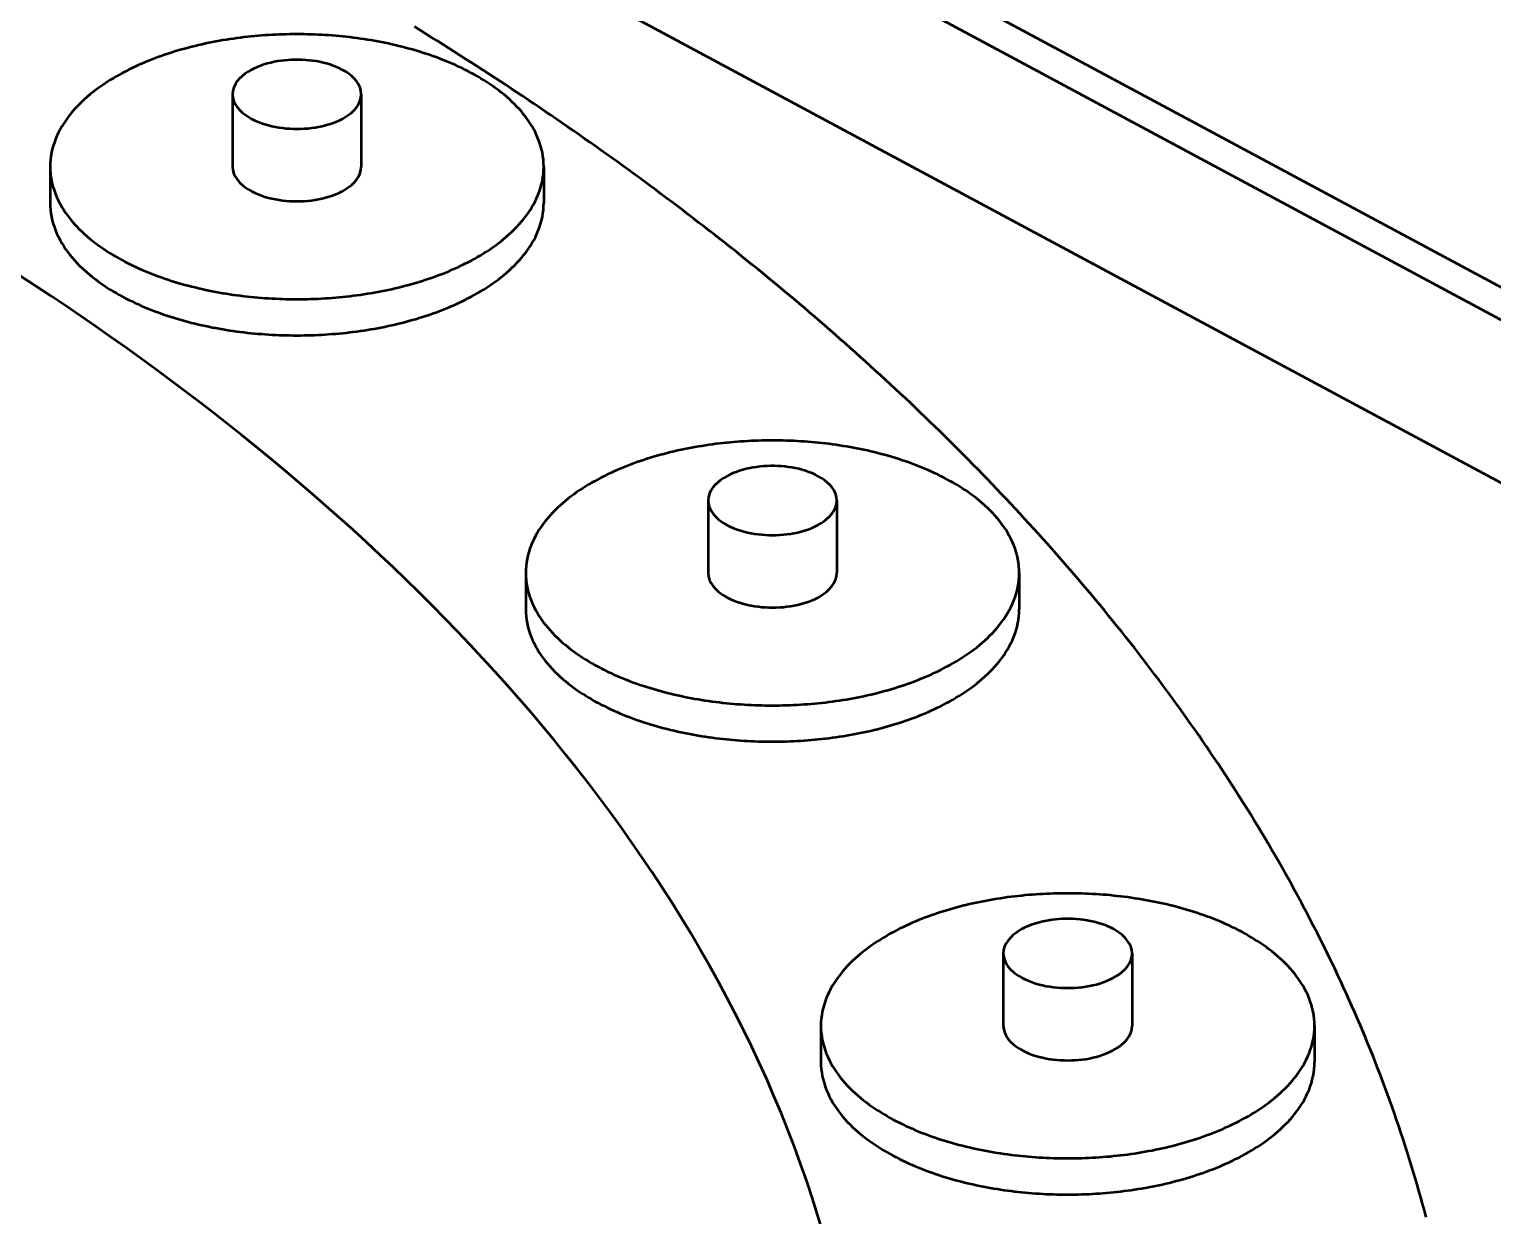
# Model space of a CAD drawing. Header units: millimetres. Extents: x 0 to 841, y 0 to 594.
# Drawn here: x 432.45 to 482.17, y 355.51 to 395.83 of the extents above; entities that cross this region are included whole.
import ezdxf

# ---------------------------------------------------------------- set-up
doc = ezdxf.new("R2010")
doc.units = ezdxf.units.MM
doc.layers.add('VIS', color=7, linetype='CONTINUOUS', lineweight=50)

msp = doc.modelspace()

# ---------------------------------------------------------------- linework, layer by layer
at = {"layer": 'VIS'}
for points in [[(335.5, 465.967), (599.5, 324.227)], [(334.469, 465.413), (598.469, 323.673)], [(389.943, 430.093), (506.009, 367.778)], [(479.912, 355.463), (479.852, 355.686), (479.792, 355.908), (479.731, 356.13), (479.668, 356.352), (479.605, 356.574), (479.54, 356.795), (479.474, 357.015), (479.407, 357.236), (479.339, 357.456), (479.27, 357.676), (479.2, 357.895), (479.129, 358.114), (479.056, 358.333), (478.983, 358.551), (478.908, 358.769), (478.833, 358.987), (478.756, 359.204), (478.678, 359.421), (478.6, 359.638), (478.52, 359.854), (478.439, 360.07), (478.357, 360.285), (478.275, 360.5), (478.191, 360.715), (478.106, 360.929), (478.02, 361.143), (477.933, 361.356), (477.845, 361.569), (477.756, 361.781), (477.666, 361.994), (477.576, 362.205), (477.484, 362.417), (477.391, 362.628), (477.297, 362.838), (477.203, 363.048), (477.107, 363.258), (477.011, 363.467), (476.913, 363.676), (476.815, 363.884), (476.715, 364.092), (476.615, 364.299), (476.514, 364.506), (476.412, 364.713), (476.309, 364.919), (476.205, 365.124), (476.1, 365.33), (475.995, 365.534), (475.888, 365.739), (475.781, 365.943), (475.672, 366.146), (475.563, 366.349), (475.453, 366.551), (475.343, 366.753), (475.231, 366.955), (475.118, 367.156), (475.005, 367.356), (474.891, 367.557), (474.776, 367.756), (474.66, 367.955), (474.544, 368.154), (474.426, 368.352), (474.308, 368.55), (474.189, 368.747), (474.069, 368.944), (473.949, 369.14), (473.827, 369.336), (473.705, 369.532), (473.582, 369.727), (473.459, 369.921), (473.334, 370.115), (473.209, 370.308), (473.084, 370.501), (472.957, 370.694), (472.83, 370.886), (472.702, 371.077), (472.573, 371.268), (472.443, 371.459), (472.313, 371.649), (472.182, 371.839), (472.051, 372.028), (471.918, 372.216), (471.785, 372.405), (471.652, 372.592), (471.517, 372.779), (471.382, 372.966), (471.247, 373.152), (471.11, 373.338), (470.973, 373.523), (470.836, 373.708), (470.697, 373.892), (470.558, 374.076), (470.419, 374.259), (470.278, 374.442), (470.138, 374.624), (469.996, 374.806), (469.854, 374.987), (469.711, 375.168), (469.568, 375.349), (469.424, 375.528), (469.279, 375.708), (469.134, 375.887), (468.989, 376.065), (468.842, 376.243), (468.695, 376.421), (468.548, 376.598), (468.4, 376.774), (468.251, 376.95), (468.102, 377.126), (467.952, 377.301), (467.802, 377.475), (467.651, 377.649), (467.499, 377.823), (467.347, 377.996), (467.195, 378.169), (467.042, 378.341), (466.888, 378.513), (466.734, 378.684), (466.579, 378.855), (466.424, 379.025), (466.269, 379.195), (466.112, 379.364), (465.956, 379.533), (465.798, 379.701), (465.641, 379.869), (465.482, 380.037), (465.324, 380.204), (465.164, 380.37), (465.005, 380.536), (464.845, 380.702), (464.684, 380.867), (464.523, 381.032), (464.361, 381.196), (464.199, 381.36), (464.037, 381.523), (463.874, 381.686), (463.71, 381.848), (463.546, 382.01), (463.382, 382.171), (463.217, 382.332), (463.052, 382.493), (462.886, 382.653), (462.72, 382.812), (462.553, 382.972), (462.386, 383.13), (462.219, 383.289), (462.051, 383.446), (461.883, 383.604), (461.714, 383.761), (461.545, 383.917), (461.375, 384.073), (461.205, 384.228), (461.035, 384.384), (460.864, 384.538), (460.693, 384.692), (460.521, 384.846), (460.349, 384.999), (460.177, 385.152), (460.004, 385.305), (459.831, 385.457), (459.658, 385.608), (459.484, 385.759), (459.309, 385.91), (459.135, 386.06), (458.96, 386.21), (458.784, 386.36), (458.608, 386.509), (458.432, 386.657), (458.256, 386.805), (458.079, 386.953), (457.902, 387.1), (457.724, 387.247), (457.546, 387.393), (457.368, 387.539), (457.189, 387.685), (457.011, 387.83), (456.831, 387.974), (456.652, 388.119), (456.472, 388.263), (456.291, 388.406), (456.111, 388.549), (455.93, 388.692), (455.748, 388.834), (455.567, 388.975), (455.385, 389.117), (455.203, 389.258), (455.02, 389.398), (454.837, 389.538), (454.654, 389.678), (454.47, 389.817), (454.287, 389.956), (454.102, 390.095), (453.918, 390.233), (453.733, 390.37), (453.548, 390.508), (453.363, 390.645), (453.177, 390.781), (452.991, 390.917), (452.805, 391.053), (452.619, 391.188), (452.432, 391.323), (452.245, 391.457), (452.057, 391.591), (451.87, 391.725), (451.682, 391.858), (451.494, 391.991), (451.305, 392.124), (451.116, 392.256), (450.927, 392.387), (450.738, 392.519), (450.548, 392.65), (450.359, 392.78), (450.169, 392.91), (449.978, 393.04), (449.788, 393.169), (449.597, 393.298), (449.406, 393.427), (449.214, 393.555), (449.022, 393.683), (448.831, 393.811), (448.638, 393.938), (448.446, 394.065), (448.253, 394.191), (448.06, 394.317), (447.867, 394.442), (447.674, 394.568), (447.48, 394.693), (447.286, 394.817), (447.092, 394.941), (446.898, 395.065), (446.703, 395.188), (446.509, 395.311), (446.314, 395.434), (446.118, 395.556), (445.923, 395.678), (445.727, 395.8), (445.531, 395.921)], [(449.927, 391.161), (449.924, 391.282), (449.915, 391.402), (449.9, 391.521), (449.88, 391.64), (449.853, 391.757), (449.822, 391.873), (449.785, 391.988), (449.743, 392.101), (449.696, 392.211), (449.644, 392.32), (449.589, 392.427), (449.529, 392.532), (449.466, 392.634), (449.399, 392.734), (449.329, 392.832), (449.255, 392.927), (449.179, 393.02), (449.1, 393.111), (449.018, 393.2), (448.934, 393.286), (448.848, 393.37), (448.76, 393.452), (448.67, 393.532), (448.578, 393.61), (448.485, 393.686), (448.39, 393.76), (448.293, 393.831), (448.195, 393.901), (448.096, 393.97), (447.995, 394.036), (447.894, 394.1), (447.791, 394.163), (447.687, 394.224), (447.583, 394.284), (447.477, 394.342), (447.371, 394.398), (447.263, 394.452), (447.155, 394.506), (447.047, 394.557), (446.937, 394.608), (446.827, 394.656), (446.717, 394.704), (446.605, 394.75), (446.493, 394.795), (446.381, 394.838), (446.268, 394.88), (446.155, 394.921), (446.041, 394.96), (445.927, 394.999), (445.813, 395.036), (445.698, 395.072), (445.583, 395.106), (445.467, 395.14), (445.351, 395.172), (445.235, 395.203), (445.118, 395.233), (445.001, 395.262), (444.884, 395.29), (444.767, 395.317), (444.649, 395.343), (444.531, 395.368), (444.413, 395.391), (444.295, 395.414), (444.177, 395.435), (444.058, 395.456), (443.939, 395.475), (443.82, 395.494), (443.701, 395.512), (443.582, 395.528), (443.463, 395.544), (443.343, 395.558), (443.223, 395.572), (443.104, 395.585), (442.984, 395.596), (442.864, 395.607), (442.744, 395.617), (442.624, 395.626), (442.504, 395.634), (442.384, 395.641), (442.263, 395.647), (442.143, 395.652), (442.023, 395.656), (441.902, 395.659), (441.782, 395.662), (441.662, 395.663), (441.541, 395.663), (441.421, 395.663), (441.301, 395.662), (441.18, 395.659), (441.06, 395.656), (440.94, 395.652), (440.819, 395.647), (440.699, 395.641), (440.579, 395.634), (440.459, 395.626), (440.339, 395.617), (440.219, 395.607), (440.099, 395.596), (439.979, 395.585), (439.859, 395.572), (439.74, 395.558), (439.62, 395.544), (439.501, 395.528), (439.381, 395.512), (439.262, 395.494), (439.143, 395.475), (439.025, 395.456), (438.906, 395.435), (438.788, 395.414), (438.669, 395.391), (438.551, 395.368), (438.433, 395.343), (438.316, 395.317), (438.198, 395.29), (438.081, 395.262), (437.965, 395.233), (437.848, 395.203), (437.732, 395.172), (437.616, 395.14), (437.5, 395.106), (437.385, 395.072), (437.27, 395.036), (437.155, 394.999), (437.041, 394.96), (436.927, 394.921), (436.814, 394.88), (436.701, 394.838), (436.589, 394.795), (436.477, 394.75), (436.366, 394.704), (436.255, 394.656), (436.145, 394.608), (436.036, 394.557), (435.927, 394.506), (435.819, 394.452), (435.712, 394.398), (435.606, 394.342), (435.5, 394.284), (435.395, 394.224), (435.292, 394.163), (435.189, 394.1), (435.087, 394.036), (434.987, 393.97), (434.887, 393.901), (434.79, 393.831), (434.693, 393.76), (434.598, 393.686), (434.504, 393.61), (434.412, 393.532), (434.322, 393.452), (434.234, 393.37), (434.148, 393.286), (434.064, 393.2), (433.983, 393.111), (433.904, 393.02), (433.827, 392.927), (433.754, 392.832), (433.684, 392.734), (433.617, 392.634), (433.553, 392.532), (433.494, 392.427), (433.438, 392.32), (433.387, 392.211), (433.34, 392.101), (433.298, 391.988), (433.261, 391.873), (433.229, 391.757), (433.203, 391.64), (433.182, 391.521), (433.167, 391.402), (433.158, 391.282), (433.155, 391.161)], [(443.729, 393.622), (443.718, 393.741), (443.685, 393.857), (443.634, 393.965), (443.567, 394.065), (443.489, 394.156), (443.403, 394.239), (443.309, 394.314), (443.21, 394.382), (443.106, 394.443), (443, 394.497), (442.89, 394.547), (442.778, 394.591), (442.665, 394.63), (442.55, 394.664), (442.434, 394.694), (442.317, 394.72), (442.199, 394.742), (442.08, 394.76), (441.961, 394.775), (441.841, 394.785), (441.721, 394.792), (441.601, 394.796), (441.481, 394.796), (441.361, 394.792), (441.241, 394.785), (441.122, 394.775), (441.003, 394.76), (440.884, 394.742), (440.766, 394.72), (440.649, 394.694), (440.533, 394.664), (440.418, 394.63), (440.304, 394.591), (440.193, 394.547), (440.083, 394.497), (439.976, 394.443), (439.873, 394.382), (439.774, 394.314), (439.68, 394.239), (439.593, 394.156), (439.515, 394.065), (439.449, 393.965), (439.398, 393.857), (439.365, 393.741), (439.354, 393.622)], [(439.354, 393.622), (439.366, 393.5), (439.4, 393.382), (439.453, 393.272), (439.522, 393.17), (439.603, 393.077), (439.693, 392.994), (439.79, 392.918), (439.892, 392.85), (439.999, 392.789), (440.109, 392.734), (440.221, 392.685), (440.336, 392.642), (440.453, 392.603), (440.571, 392.569), (440.69, 392.54), (440.811, 392.515), (440.932, 392.494), (441.053, 392.477), (441.176, 392.464), (441.298, 392.455), (441.421, 392.449), (441.544, 392.447), (441.667, 392.449), (441.789, 392.455), (441.912, 392.464), (442.034, 392.478), (442.156, 392.495), (442.277, 392.516), (442.397, 392.541), (442.516, 392.571), (442.634, 392.605), (442.751, 392.643), (442.866, 392.687), (442.978, 392.736), (443.088, 392.791)], [(439.354, 393.622), (439.354, 391.161)], [(443.088, 392.791), (443.194, 392.853), (443.296, 392.92), (443.392, 392.996), (443.481, 393.079), (443.562, 393.172), (443.63, 393.273), (443.683, 393.383), (443.717, 393.5), (443.729, 393.622)], [(443.729, 393.622), (443.729, 391.161)], [(433.155, 391.161), (433.158, 391.041), (433.167, 390.921), (433.182, 390.801), (433.203, 390.683), (433.229, 390.566), (433.261, 390.449), (433.298, 390.335), (433.34, 390.222), (433.387, 390.111), (433.438, 390.002), (433.494, 389.896), (433.553, 389.791), (433.616, 389.689), (433.683, 389.589), (433.754, 389.491), (433.827, 389.396), (433.903, 389.303), (433.982, 389.212), (434.064, 389.123), (434.147, 389.037), (434.233, 388.953), (434.322, 388.871), (434.412, 388.791), (434.503, 388.713), (434.597, 388.637), (434.692, 388.564), (434.788, 388.492), (434.886, 388.422), (434.986, 388.354), (435.086, 388.287), (435.188, 388.223), (435.29, 388.16), (435.394, 388.099), (435.498, 388.039), (435.604, 387.982), (435.71, 387.925), (435.818, 387.871), (435.926, 387.817), (436.034, 387.766), (436.144, 387.716), (436.254, 387.667), (436.364, 387.619), (436.475, 387.573), (436.587, 387.529), (436.699, 387.485), (436.812, 387.443), (436.925, 387.402), (437.039, 387.363), (437.153, 387.325), (437.267, 387.287), (437.382, 387.252), (437.498, 387.217), (437.613, 387.183), (437.729, 387.151), (437.845, 387.12), (437.962, 387.09), (438.079, 387.061), (438.196, 387.033), (438.313, 387.006), (438.43, 386.98), (438.548, 386.955), (438.666, 386.932), (438.784, 386.909), (438.903, 386.888), (439.021, 386.867), (439.14, 386.847), (439.259, 386.829), (439.378, 386.811), (439.497, 386.795), (439.617, 386.779), (439.736, 386.764), (439.856, 386.751), (439.975, 386.738), (440.095, 386.726), (440.215, 386.716), (440.335, 386.706), (440.455, 386.697), (440.575, 386.689), (440.695, 386.682), (440.815, 386.676), (440.935, 386.671), (441.056, 386.666), (441.176, 386.663), (441.296, 386.661), (441.417, 386.659), (441.537, 386.659), (441.657, 386.659), (441.778, 386.661), (441.898, 386.663), (442.018, 386.666), (442.139, 386.67), (442.259, 386.675), (442.379, 386.681), (442.499, 386.688), (442.619, 386.696), (442.739, 386.705), (442.859, 386.715), (442.979, 386.726), (443.099, 386.737), (443.218, 386.75), (443.338, 386.763), (443.457, 386.778), (443.577, 386.794), (443.696, 386.81), (443.815, 386.828), (443.934, 386.846), (444.053, 386.866), (444.171, 386.886), (444.29, 386.908), (444.408, 386.93), (444.526, 386.954), (444.644, 386.978), (444.761, 387.004), (444.879, 387.031), (444.996, 387.059), (445.112, 387.088), (445.229, 387.118), (445.345, 387.149), (445.461, 387.181), (445.577, 387.214), (445.692, 387.249), (445.807, 387.285), (445.921, 387.322), (446.036, 387.36), (446.149, 387.399), (446.262, 387.44), (446.375, 387.482), (446.488, 387.525), (446.599, 387.57), (446.711, 387.616), (446.821, 387.663), (446.931, 387.712), (447.041, 387.762), (447.149, 387.814), (447.257, 387.867), (447.365, 387.921), (447.471, 387.978)], [(433.155, 391.161), (433.155, 389.931)], [(439.354, 391.161), (439.366, 391.039), (439.4, 390.921), (439.453, 390.811), (439.522, 390.709), (439.603, 390.617), (439.693, 390.533), (439.79, 390.457), (439.892, 390.389), (439.999, 390.328), (440.109, 390.274), (440.221, 390.225), (440.336, 390.181), (440.453, 390.142), (440.571, 390.108), (440.69, 390.079), (440.811, 390.054), (440.932, 390.033), (441.053, 390.016), (441.176, 390.003), (441.298, 389.994), (441.421, 389.988), (441.544, 389.987), (441.667, 389.989), (441.789, 389.994), (441.912, 390.004), (442.034, 390.017), (442.156, 390.034), (442.277, 390.055), (442.397, 390.08), (442.516, 390.11), (442.634, 390.144), (442.751, 390.183), (442.866, 390.226), (442.978, 390.276), (443.088, 390.331)], [(443.088, 390.331), (443.194, 390.392), (443.296, 390.46), (443.392, 390.535), (443.481, 390.619), (443.562, 390.711), (443.63, 390.812), (443.683, 390.922), (443.717, 391.04), (443.729, 391.161)], [(447.471, 387.978), (447.577, 388.035), (447.682, 388.095), (447.786, 388.156), (447.889, 388.219), (447.99, 388.283), (448.091, 388.35), (448.191, 388.418), (448.289, 388.488), (448.386, 388.56), (448.481, 388.634), (448.575, 388.709), (448.667, 388.787), (448.757, 388.867), (448.845, 388.949), (448.932, 389.033), (449.016, 389.12), (449.097, 389.209), (449.177, 389.299), (449.253, 389.393), (449.327, 389.488), (449.397, 389.586), (449.464, 389.686), (449.528, 389.789), (449.588, 389.893), (449.644, 390), (449.695, 390.109), (449.742, 390.22), (449.784, 390.333), (449.821, 390.448), (449.853, 390.564), (449.88, 390.682), (449.9, 390.801), (449.915, 390.92), (449.924, 391.041), (449.927, 391.161)], [(449.927, 391.161), (449.927, 389.931)], [(433.155, 389.931), (433.158, 389.81), (433.167, 389.691), (433.182, 389.571), (433.203, 389.453), (433.229, 389.335), (433.261, 389.219), (433.298, 389.105), (433.34, 388.992), (433.387, 388.881), (433.438, 388.772), (433.494, 388.665), (433.553, 388.561), (433.616, 388.459), (433.683, 388.359), (433.754, 388.261), (433.827, 388.165), (433.903, 388.072), (433.982, 387.981), (434.064, 387.893), (434.147, 387.807), (434.233, 387.722), (434.322, 387.64), (434.412, 387.561), (434.503, 387.483), (434.597, 387.407), (434.692, 387.333), (434.788, 387.261), (434.886, 387.191), (434.986, 387.123), (435.086, 387.057), (435.188, 386.992), (435.29, 386.93), (435.394, 386.869), (435.498, 386.809), (435.604, 386.751), (435.71, 386.695), (435.818, 386.64), (435.926, 386.587), (436.034, 386.535), (436.144, 386.485), (436.254, 386.436), (436.364, 386.389), (436.475, 386.343), (436.587, 386.298), (436.699, 386.255), (436.812, 386.213), (436.925, 386.172), (437.039, 386.132), (437.153, 386.094), (437.267, 386.057), (437.382, 386.021), (437.498, 385.986), (437.613, 385.953), (437.729, 385.921), (437.845, 385.889), (437.962, 385.859), (438.079, 385.83), (438.196, 385.802), (438.313, 385.775), (438.43, 385.75), (438.548, 385.725), (438.666, 385.701), (438.784, 385.679), (438.903, 385.657), (439.021, 385.637), (439.14, 385.617), (439.259, 385.598), (439.378, 385.581), (439.497, 385.564), (439.617, 385.549), (439.736, 385.534), (439.856, 385.52), (439.975, 385.508), (440.095, 385.496), (440.215, 385.485), (440.335, 385.475), (440.455, 385.466), (440.575, 385.458), (440.695, 385.451), (440.815, 385.445), (440.935, 385.44), (441.056, 385.436), (441.176, 385.433), (441.296, 385.43), (441.417, 385.429), (441.537, 385.428), (441.657, 385.429), (441.778, 385.43), (441.898, 385.433), (442.018, 385.436), (442.139, 385.44), (442.259, 385.445), (442.379, 385.451), (442.499, 385.458), (442.619, 385.466), (442.739, 385.475), (442.859, 385.484), (442.979, 385.495), (443.099, 385.507), (443.218, 385.519), (443.338, 385.533), (443.457, 385.548), (443.577, 385.563), (443.696, 385.58), (443.815, 385.597), (443.934, 385.616), (444.053, 385.635), (444.171, 385.656), (444.29, 385.677), (444.408, 385.7), (444.526, 385.723), (444.644, 385.748), (444.761, 385.774), (444.879, 385.8), (444.996, 385.828), (445.112, 385.857), (445.229, 385.887), (445.345, 385.918), (445.461, 385.951), (445.577, 385.984), (445.692, 386.019), (445.807, 386.054), (445.921, 386.091), (446.036, 386.13), (446.149, 386.169), (446.262, 386.21), (446.375, 386.252), (446.488, 386.295), (446.599, 386.34), (446.711, 386.386), (446.821, 386.433), (446.931, 386.482), (447.041, 386.532), (447.149, 386.583), (447.257, 386.636), (447.365, 386.691), (447.471, 386.747)], [(447.471, 386.747), (447.577, 386.805), (447.682, 386.864), (447.786, 386.926), (447.889, 386.988), (447.99, 387.053), (448.091, 387.119), (448.191, 387.187), (448.289, 387.257), (448.386, 387.329), (448.481, 387.403), (448.575, 387.479), (448.667, 387.557), (448.757, 387.637), (448.845, 387.719), (448.932, 387.803), (449.016, 387.89), (449.097, 387.978), (449.177, 388.069), (449.253, 388.162), (449.327, 388.258), (449.397, 388.356), (449.464, 388.456), (449.528, 388.558), (449.588, 388.663), (449.644, 388.77), (449.695, 388.879), (449.742, 388.99), (449.784, 389.103), (449.821, 389.218), (449.853, 389.334), (449.88, 389.452), (449.9, 389.57), (449.915, 389.69), (449.924, 389.81), (449.927, 389.931)], [(459.422, 354.915), (459.244, 355.508), (459.058, 356.099), (458.862, 356.686), (458.657, 357.271), (458.443, 357.852), (458.221, 358.431), (457.99, 359.005), (457.751, 359.577), (457.504, 360.145), (457.248, 360.709), (456.985, 361.27), (456.714, 361.827), (456.436, 362.38), (456.15, 362.929), (455.856, 363.475), (455.556, 364.016), (455.248, 364.554), (454.934, 365.088), (454.613, 365.618), (454.286, 366.144), (453.952, 366.665), (453.612, 367.183), (453.266, 367.697), (452.914, 368.206), (452.556, 368.712), (452.192, 369.213), (451.823, 369.71), (451.448, 370.204), (451.068, 370.693), (450.683, 371.178), (450.293, 371.659), (449.898, 372.136), (449.498, 372.609), (449.093, 373.078), (448.684, 373.543), (448.27, 374.003), (447.851, 374.46), (447.429, 374.913), (447.002, 375.362), (446.571, 375.807), (446.136, 376.248), (445.698, 376.685), (445.255, 377.119), (444.809, 377.548), (444.359, 377.974), (443.905, 378.396), (443.449, 378.814), (442.988, 379.229), (442.525, 379.639), (442.058, 380.046), (441.588, 380.45), (441.114, 380.849), (440.638, 381.245), (440.159, 381.638), (439.677, 382.027), (439.192, 382.412), (438.704, 382.794), (438.214, 383.173), (437.721, 383.548), (437.225, 383.919), (436.727, 384.287), (436.227, 384.652), (435.724, 385.014), (435.218, 385.372), (434.711, 385.727), (434.201, 386.078), (433.689, 386.427), (433.174, 386.772), (432.658, 387.114), (432.139, 387.452)], [(459.422, 354.915), (459.244, 355.508), (459.058, 356.099), (458.862, 356.686), (458.657, 357.271), (458.443, 357.852), (458.221, 358.431), (457.99, 359.005), (457.751, 359.577), (457.504, 360.145), (457.248, 360.709), (456.985, 361.27), (456.714, 361.827), (456.436, 362.38), (456.15, 362.929), (455.856, 363.475), (455.556, 364.016), (455.248, 364.554), (454.934, 365.088), (454.613, 365.618), (454.286, 366.144), (453.952, 366.665), (453.612, 367.183), (453.266, 367.697), (452.914, 368.206), (452.556, 368.712), (452.192, 369.213), (451.823, 369.71), (451.448, 370.204), (451.068, 370.693), (450.683, 371.178), (450.293, 371.659), (449.898, 372.136), (449.498, 372.609), (449.093, 373.078), (448.684, 373.543), (448.27, 374.003), (447.851, 374.46), (447.429, 374.913), (447.002, 375.362), (446.571, 375.807), (446.136, 376.248), (445.698, 376.685), (445.255, 377.119), (444.809, 377.548), (444.359, 377.974), (443.905, 378.396), (443.449, 378.814), (442.988, 379.229), (442.525, 379.639), (442.058, 380.046), (441.588, 380.45), (441.114, 380.849), (440.638, 381.245), (440.159, 381.638), (439.677, 382.027), (439.192, 382.412), (438.704, 382.794), (438.214, 383.173), (437.721, 383.548), (437.225, 383.919), (436.727, 384.287), (436.227, 384.652), (435.724, 385.014), (435.218, 385.372), (434.711, 385.727), (434.201, 386.078), (433.689, 386.427), (433.174, 386.772), (432.658, 387.114), (432.139, 387.452)], [(466.086, 377.354), (466.083, 377.474), (466.074, 377.594), (466.059, 377.714), (466.039, 377.832), (466.012, 377.95), (465.98, 378.066), (465.943, 378.181), (465.901, 378.293), (465.855, 378.404), (465.803, 378.513), (465.748, 378.62), (465.688, 378.725), (465.625, 378.827), (465.558, 378.927), (465.487, 379.025), (465.414, 379.12), (465.338, 379.213), (465.259, 379.304), (465.177, 379.393), (465.093, 379.479), (465.007, 379.563), (464.919, 379.645), (464.829, 379.725), (464.737, 379.803), (464.644, 379.879), (464.549, 379.952), (464.452, 380.024), (464.354, 380.094), (464.255, 380.162), (464.154, 380.229), (464.053, 380.293), (463.95, 380.356), (463.846, 380.417), (463.741, 380.477), (463.636, 380.534), (463.529, 380.591), (463.422, 380.645), (463.314, 380.699), (463.205, 380.75), (463.096, 380.8), (462.986, 380.849), (462.875, 380.897), (462.764, 380.943), (462.652, 380.987), (462.54, 381.031), (462.427, 381.073), (462.314, 381.114), (462.2, 381.153), (462.086, 381.191), (461.972, 381.229), (461.857, 381.264), (461.741, 381.299), (461.626, 381.333), (461.51, 381.365), (461.393, 381.396), (461.277, 381.426), (461.16, 381.455), (461.043, 381.483), (460.926, 381.51), (460.808, 381.536), (460.69, 381.56), (460.572, 381.584), (460.454, 381.607), (460.335, 381.628), (460.217, 381.649), (460.098, 381.668), (459.979, 381.687), (459.86, 381.704), (459.741, 381.721), (459.621, 381.737), (459.502, 381.751), (459.382, 381.765), (459.263, 381.778), (459.143, 381.789), (459.023, 381.8), (458.903, 381.81), (458.783, 381.819), (458.663, 381.827), (458.542, 381.834), (458.422, 381.84), (458.302, 381.845), (458.182, 381.849), (458.061, 381.852), (457.941, 381.855), (457.821, 381.856), (457.7, 381.856), (457.58, 381.856), (457.459, 381.855), (457.339, 381.852), (457.219, 381.849), (457.098, 381.845), (456.978, 381.84), (456.858, 381.834), (456.738, 381.827), (456.618, 381.819), (456.497, 381.81), (456.377, 381.8), (456.258, 381.789), (456.138, 381.778), (456.018, 381.765), (455.898, 381.751), (455.779, 381.737), (455.66, 381.721), (455.54, 381.704), (455.421, 381.687), (455.302, 381.668), (455.183, 381.649), (455.065, 381.628), (454.946, 381.607), (454.828, 381.584), (454.71, 381.56), (454.592, 381.536), (454.475, 381.51), (454.357, 381.483), (454.24, 381.455), (454.123, 381.426), (454.007, 381.396), (453.891, 381.365), (453.775, 381.333), (453.659, 381.299), (453.544, 381.264), (453.429, 381.229), (453.314, 381.191), (453.2, 381.153), (453.086, 381.114), (452.973, 381.073), (452.86, 381.031), (452.748, 380.987), (452.636, 380.943), (452.525, 380.897), (452.414, 380.849), (452.304, 380.8), (452.195, 380.75), (452.086, 380.699), (451.978, 380.645), (451.871, 380.591), (451.764, 380.534), (451.659, 380.477), (451.554, 380.417), (451.45, 380.356), (451.348, 380.293), (451.246, 380.229), (451.146, 380.162), (451.046, 380.094), (450.948, 380.024), (450.852, 379.952), (450.757, 379.879), (450.663, 379.803), (450.571, 379.725), (450.481, 379.645), (450.393, 379.563), (450.307, 379.479), (450.223, 379.393), (450.142, 379.304), (450.063, 379.213), (449.986, 379.12), (449.913, 379.025), (449.843, 378.927), (449.776, 378.827), (449.712, 378.725), (449.653, 378.62), (449.597, 378.513), (449.546, 378.404), (449.499, 378.293), (449.457, 378.181), (449.42, 378.066), (449.388, 377.95), (449.362, 377.832), (449.341, 377.714), (449.326, 377.594), (449.317, 377.474), (449.314, 377.354)], [(459.888, 379.815), (459.876, 379.934), (459.844, 380.049), (459.792, 380.158), (459.726, 380.258), (459.648, 380.349), (459.561, 380.432), (459.468, 380.507), (459.369, 380.574), (459.265, 380.635), (459.158, 380.69), (459.049, 380.74), (458.937, 380.783), (458.824, 380.823), (458.709, 380.857), (458.593, 380.887), (458.475, 380.913), (458.357, 380.935), (458.239, 380.953), (458.12, 380.968), (458, 380.978), (457.88, 380.985), (457.76, 380.989), (457.64, 380.989), (457.52, 380.985), (457.4, 380.978), (457.281, 380.968), (457.162, 380.953), (457.043, 380.935), (456.925, 380.913), (456.808, 380.887), (456.692, 380.857), (456.577, 380.823), (456.463, 380.783), (456.351, 380.74), (456.242, 380.69), (456.135, 380.635), (456.032, 380.574), (455.933, 380.507), (455.839, 380.432), (455.752, 380.349), (455.674, 380.258), (455.608, 380.158), (455.557, 380.049), (455.524, 379.934), (455.513, 379.815)], [(455.513, 379.815), (455.524, 379.693), (455.559, 379.575), (455.612, 379.464), (455.681, 379.363), (455.762, 379.27), (455.852, 379.187), (455.949, 379.111), (456.051, 379.043), (456.158, 378.982), (456.268, 378.927), (456.38, 378.878), (456.495, 378.835), (456.612, 378.796), (456.73, 378.762), (456.849, 378.733), (456.969, 378.708), (457.091, 378.687), (457.212, 378.67), (457.334, 378.657), (457.457, 378.648), (457.58, 378.642), (457.703, 378.64), (457.825, 378.642), (457.948, 378.648), (458.071, 378.657), (458.193, 378.67), (458.315, 378.688), (458.436, 378.709), (458.556, 378.734), (458.675, 378.763), (458.793, 378.797), (458.91, 378.836), (459.025, 378.88), (459.137, 378.929), (459.247, 378.984)], [(455.513, 379.815), (455.513, 377.354)], [(459.247, 378.984), (459.353, 379.045), (459.455, 379.113), (459.551, 379.189), (459.64, 379.272), (459.721, 379.364), (459.789, 379.466), (459.842, 379.576), (459.876, 379.693), (459.888, 379.815)], [(459.888, 379.815), (459.888, 377.354)], [(449.314, 377.354), (449.317, 377.234), (449.326, 377.114), (449.341, 376.994), (449.362, 376.876), (449.388, 376.758), (449.42, 376.642), (449.457, 376.528), (449.499, 376.415), (449.545, 376.304), (449.597, 376.195), (449.652, 376.089), (449.712, 375.984), (449.775, 375.882), (449.842, 375.782), (449.912, 375.684), (449.986, 375.589), (450.062, 375.496), (450.141, 375.405), (450.222, 375.316), (450.306, 375.23), (450.392, 375.146), (450.48, 375.064), (450.57, 374.984), (450.662, 374.906), (450.756, 374.83), (450.851, 374.756), (450.947, 374.685), (451.045, 374.615), (451.144, 374.547), (451.245, 374.48), (451.346, 374.416), (451.449, 374.353), (451.553, 374.292), (451.657, 374.232), (451.763, 374.175), (451.869, 374.118), (451.976, 374.064), (452.084, 374.01), (452.193, 373.959), (452.302, 373.908), (452.412, 373.86), (452.523, 373.812), (452.634, 373.766), (452.746, 373.721), (452.858, 373.678), (452.971, 373.636), (453.084, 373.595), (453.198, 373.556), (453.312, 373.517), (453.426, 373.48), (453.541, 373.444), (453.656, 373.41), (453.772, 373.376), (453.888, 373.344), (454.004, 373.313), (454.121, 373.282), (454.237, 373.253), (454.354, 373.226), (454.472, 373.199), (454.589, 373.173), (454.707, 373.148), (454.825, 373.125), (454.943, 373.102), (455.062, 373.08), (455.18, 373.06), (455.299, 373.04), (455.418, 373.022), (455.537, 373.004), (455.656, 372.988), (455.775, 372.972), (455.895, 372.957), (456.014, 372.944), (456.134, 372.931), (456.254, 372.919), (456.374, 372.908), (456.494, 372.899), (456.614, 372.89), (456.734, 372.882), (456.854, 372.875), (456.974, 372.869), (457.094, 372.863), (457.215, 372.859), (457.335, 372.856), (457.455, 372.854), (457.575, 372.852), (457.696, 372.852), (457.816, 372.852), (457.936, 372.854), (458.057, 372.856), (458.177, 372.859), (458.297, 372.863), (458.418, 372.868), (458.538, 372.874), (458.658, 372.881), (458.778, 372.889), (458.898, 372.898), (459.018, 372.908), (459.138, 372.918), (459.258, 372.93), (459.377, 372.943), (459.497, 372.956), (459.616, 372.971), (459.736, 372.986), (459.855, 373.003), (459.974, 373.02), (460.093, 373.039), (460.212, 373.058), (460.33, 373.079), (460.449, 373.1), (460.567, 373.123), (460.685, 373.147), (460.803, 373.171), (460.92, 373.197), (461.037, 373.224), (461.154, 373.251), (461.271, 373.28), (461.388, 373.31), (461.504, 373.342), (461.62, 373.374), (461.736, 373.407), (461.851, 373.442), (461.966, 373.478), (462.08, 373.515), (462.194, 373.553), (462.308, 373.592), (462.421, 373.633), (462.534, 373.675), (462.646, 373.718), (462.758, 373.763), (462.869, 373.809), (462.98, 373.856), (463.09, 373.905), (463.199, 373.955), (463.308, 374.007), (463.416, 374.06), (463.523, 374.114), (463.63, 374.17)], [(449.314, 377.354), (449.314, 376.124)], [(455.513, 377.354), (455.524, 377.232), (455.559, 377.114), (455.612, 377.004), (455.681, 376.902), (455.762, 376.809), (455.852, 376.726), (455.949, 376.65), (456.051, 376.582), (456.158, 376.521), (456.268, 376.466), (456.38, 376.417), (456.495, 376.374), (456.612, 376.335), (456.73, 376.301), (456.849, 376.272), (456.969, 376.247), (457.091, 376.226), (457.212, 376.209), (457.334, 376.196), (457.457, 376.187), (457.58, 376.181), (457.703, 376.18), (457.825, 376.181), (457.948, 376.187), (458.071, 376.196), (458.193, 376.21), (458.315, 376.227), (458.436, 376.248), (458.556, 376.273), (458.675, 376.303), (458.793, 376.337), (458.91, 376.375), (459.025, 376.419), (459.137, 376.468), (459.247, 376.524)], [(459.247, 376.524), (459.353, 376.585), (459.455, 376.653), (459.551, 376.728), (459.64, 376.811), (459.721, 376.904), (459.789, 377.005), (459.842, 377.115), (459.876, 377.232), (459.888, 377.354)], [(463.63, 374.17), (463.736, 374.228), (463.841, 374.288), (463.944, 374.349), (464.047, 374.412), (464.149, 374.476), (464.25, 374.543), (464.349, 374.611), (464.448, 374.681), (464.544, 374.753), (464.64, 374.826), (464.734, 374.902), (464.826, 374.98), (464.916, 375.06), (465.004, 375.142), (465.09, 375.226), (465.175, 375.313), (465.256, 375.401), (465.336, 375.492), (465.412, 375.586), (465.486, 375.681), (465.556, 375.779), (465.623, 375.879), (465.687, 375.982), (465.747, 376.086), (465.802, 376.193), (465.854, 376.302), (465.901, 376.413), (465.943, 376.526), (465.98, 376.641), (466.012, 376.757), (466.038, 376.875), (466.059, 376.994), (466.074, 377.113), (466.083, 377.234), (466.086, 377.354)], [(466.086, 377.354), (466.086, 376.124)], [(449.314, 376.124), (449.317, 376.003), (449.326, 375.883), (449.341, 375.764), (449.362, 375.645), (449.388, 375.528), (449.42, 375.412), (449.457, 375.297), (449.499, 375.185), (449.545, 375.074), (449.597, 374.965), (449.652, 374.858), (449.712, 374.754), (449.775, 374.651), (449.842, 374.551), (449.912, 374.454), (449.986, 374.358), (450.062, 374.265), (450.141, 374.174), (450.222, 374.086), (450.306, 373.999), (450.392, 373.915), (450.48, 373.833), (450.57, 373.753), (450.662, 373.676), (450.756, 373.6), (450.851, 373.526), (450.947, 373.454), (451.045, 373.384), (451.144, 373.316), (451.245, 373.25), (451.346, 373.185), (451.449, 373.123), (451.553, 373.061), (451.657, 373.002), (451.763, 372.944), (451.869, 372.888), (451.976, 372.833), (452.084, 372.78), (452.193, 372.728), (452.302, 372.678), (452.412, 372.629), (452.523, 372.582), (452.634, 372.536), (452.746, 372.491), (452.858, 372.448), (452.971, 372.406), (453.084, 372.365), (453.198, 372.325), (453.312, 372.287), (453.426, 372.25), (453.541, 372.214), (453.656, 372.179), (453.772, 372.146), (453.888, 372.113), (454.004, 372.082), (454.121, 372.052), (454.237, 372.023), (454.354, 371.995), (454.472, 371.968), (454.589, 371.943), (454.707, 371.918), (454.825, 371.894), (454.943, 371.872), (455.062, 371.85), (455.18, 371.829), (455.299, 371.81), (455.418, 371.791), (455.537, 371.774), (455.656, 371.757), (455.775, 371.742), (455.895, 371.727), (456.014, 371.713), (456.134, 371.701), (456.254, 371.689), (456.374, 371.678), (456.494, 371.668), (456.614, 371.659), (456.734, 371.651), (456.854, 371.644), (456.974, 371.638), (457.094, 371.633), (457.215, 371.629), (457.335, 371.626), (457.455, 371.623), (457.575, 371.622), (457.696, 371.621), (457.816, 371.622), (457.936, 371.623), (458.057, 371.625), (458.177, 371.629), (458.297, 371.633), (458.418, 371.638), (458.538, 371.644), (458.658, 371.651), (458.778, 371.659), (458.898, 371.668), (459.018, 371.677), (459.138, 371.688), (459.258, 371.7), (459.377, 371.712), (459.497, 371.726), (459.616, 371.74), (459.736, 371.756), (459.855, 371.772), (459.974, 371.79), (460.093, 371.808), (460.212, 371.828), (460.33, 371.848), (460.449, 371.87), (460.567, 371.893), (460.685, 371.916), (460.803, 371.941), (460.92, 371.966), (461.037, 371.993), (461.154, 372.021), (461.271, 372.05), (461.388, 372.08), (461.504, 372.111), (461.62, 372.143), (461.736, 372.177), (461.851, 372.212), (461.966, 372.247), (462.08, 372.284), (462.194, 372.323), (462.308, 372.362), (462.421, 372.403), (462.534, 372.445), (462.646, 372.488), (462.758, 372.533), (462.869, 372.578), (462.98, 372.626), (463.09, 372.674), (463.199, 372.725), (463.308, 372.776), (463.416, 372.829), (463.523, 372.884), (463.63, 372.94)], [(463.63, 372.94), (463.736, 372.998), (463.841, 373.057), (463.944, 373.118), (464.047, 373.181), (464.149, 373.246), (464.25, 373.312), (464.349, 373.38), (464.448, 373.45), (464.544, 373.522), (464.64, 373.596), (464.734, 373.672), (464.826, 373.75), (464.916, 373.83), (465.004, 373.912), (465.09, 373.996), (465.175, 374.082), (465.256, 374.171), (465.336, 374.262), (465.412, 374.355), (465.486, 374.451), (465.556, 374.549), (465.623, 374.649), (465.687, 374.751), (465.747, 374.856), (465.802, 374.963), (465.854, 375.072), (465.901, 375.183), (465.943, 375.296), (465.98, 375.411), (466.012, 375.527), (466.038, 375.644), (466.059, 375.763), (466.074, 375.883), (466.083, 376.003), (466.086, 376.124)], [(476.117, 361.963), (476.114, 362.083), (476.105, 362.203), (476.09, 362.322), (476.07, 362.441), (476.043, 362.558), (476.012, 362.675), (475.975, 362.789), (475.933, 362.902), (475.886, 363.013), (475.834, 363.122), (475.779, 363.229), (475.719, 363.333), (475.656, 363.435), (475.589, 363.535), (475.519, 363.633), (475.445, 363.729), (475.369, 363.822), (475.29, 363.913), (475.208, 364.001), (475.124, 364.087), (475.038, 364.172), (474.95, 364.254), (474.86, 364.334), (474.768, 364.411), (474.675, 364.487), (474.58, 364.561), (474.483, 364.633), (474.385, 364.703), (474.286, 364.771), (474.185, 364.837), (474.084, 364.902), (473.981, 364.965), (473.877, 365.026), (473.773, 365.085), (473.667, 365.143), (473.561, 365.199), (473.453, 365.254), (473.345, 365.307), (473.237, 365.359), (473.127, 365.409), (473.017, 365.458), (472.907, 365.505), (472.795, 365.551), (472.684, 365.596), (472.571, 365.639), (472.458, 365.681), (472.345, 365.722), (472.231, 365.762), (472.117, 365.8), (472.003, 365.837), (471.888, 365.873), (471.773, 365.908), (471.657, 365.941), (471.541, 365.973), (471.425, 366.005), (471.308, 366.035), (471.191, 366.064), (471.074, 366.092), (470.957, 366.119), (470.839, 366.144), (470.721, 366.169), (470.603, 366.193), (470.485, 366.215), (470.367, 366.237), (470.248, 366.257), (470.129, 366.277), (470.01, 366.295), (469.891, 366.313), (469.772, 366.33), (469.653, 366.345), (469.533, 366.36), (469.413, 366.373), (469.294, 366.386), (469.174, 366.398), (469.054, 366.409), (468.934, 366.418), (468.814, 366.427), (468.694, 366.435), (468.574, 366.442), (468.453, 366.448), (468.333, 366.453), (468.213, 366.457), (468.092, 366.461), (467.972, 366.463), (467.852, 366.464), (467.731, 366.465), (467.611, 366.464), (467.491, 366.463), (467.37, 366.461), (467.25, 366.457), (467.13, 366.453), (467.009, 366.448), (466.889, 366.442), (466.769, 366.435), (466.649, 366.427), (466.529, 366.418), (466.409, 366.409), (466.289, 366.398), (466.169, 366.386), (466.049, 366.373), (465.93, 366.36), (465.81, 366.345), (465.691, 366.33), (465.571, 366.313), (465.452, 366.295), (465.333, 366.277), (465.215, 366.257), (465.096, 366.237), (464.978, 366.215), (464.859, 366.193), (464.741, 366.169), (464.623, 366.144), (464.506, 366.119), (464.389, 366.092), (464.271, 366.064), (464.155, 366.035), (464.038, 366.005), (463.922, 365.973), (463.806, 365.941), (463.69, 365.908), (463.575, 365.873), (463.46, 365.837), (463.345, 365.8), (463.231, 365.762), (463.118, 365.722), (463.004, 365.681), (462.891, 365.639), (462.779, 365.596), (462.667, 365.551), (462.556, 365.505), (462.445, 365.458), (462.335, 365.409), (462.226, 365.359), (462.117, 365.307), (462.009, 365.254), (461.902, 365.199), (461.796, 365.143), (461.69, 365.085), (461.585, 365.026), (461.482, 364.965), (461.379, 364.902), (461.277, 364.837), (461.177, 364.771), (461.078, 364.703), (460.98, 364.633), (460.883, 364.561), (460.788, 364.487), (460.694, 364.411), (460.602, 364.334), (460.512, 364.254), (460.424, 364.172), (460.338, 364.087), (460.254, 364.001), (460.173, 363.913), (460.094, 363.822), (460.018, 363.729), (459.944, 363.633), (459.874, 363.535), (459.807, 363.435), (459.743, 363.333), (459.684, 363.229), (459.628, 363.122), (459.577, 363.013), (459.53, 362.902), (459.488, 362.789), (459.451, 362.675), (459.419, 362.558), (459.393, 362.441), (459.372, 362.322), (459.357, 362.203), (459.348, 362.083), (459.345, 361.963)], [(469.919, 364.423), (469.908, 364.543), (469.875, 364.658), (469.824, 364.766), (469.757, 364.866), (469.679, 364.958), (469.593, 365.04), (469.499, 365.115), (469.4, 365.183), (469.296, 365.244), (469.19, 365.299), (469.08, 365.348), (468.968, 365.392), (468.855, 365.431), (468.74, 365.466), (468.624, 365.496), (468.507, 365.522), (468.389, 365.544), (468.27, 365.562), (468.151, 365.576), (468.031, 365.587), (467.911, 365.594), (467.791, 365.597), (467.671, 365.597), (467.551, 365.594), (467.432, 365.587), (467.312, 365.576), (467.193, 365.562), (467.074, 365.544), (466.956, 365.522), (466.839, 365.496), (466.723, 365.466), (466.608, 365.431), (466.494, 365.392), (466.383, 365.348), (466.273, 365.299), (466.166, 365.244), (466.063, 365.183), (465.964, 365.115), (465.87, 365.04), (465.783, 364.958), (465.705, 364.866), (465.639, 364.766), (465.588, 364.658), (465.555, 364.543), (465.544, 364.423)], [(465.544, 364.423), (465.556, 364.301), (465.59, 364.183), (465.643, 364.073), (465.712, 363.971), (465.793, 363.879), (465.883, 363.795), (465.98, 363.72), (466.082, 363.652), (466.189, 363.591), (466.299, 363.536), (466.411, 363.487), (466.526, 363.443), (466.643, 363.405), (466.761, 363.371), (466.88, 363.341), (467.001, 363.316), (467.122, 363.295), (467.243, 363.278), (467.366, 363.265), (467.488, 363.256), (467.611, 363.251), (467.734, 363.249), (467.857, 363.251), (467.979, 363.256), (468.102, 363.266), (468.224, 363.279), (468.346, 363.296), (468.467, 363.317), (468.587, 363.342), (468.706, 363.372), (468.824, 363.406), (468.941, 363.445), (469.056, 363.489), (469.168, 363.538), (469.278, 363.593)], [(465.544, 364.423), (465.544, 361.963)], [(469.278, 363.593), (469.384, 363.654), (469.486, 363.722), (469.582, 363.797), (469.672, 363.881), (469.752, 363.973), (469.82, 364.074), (469.873, 364.184), (469.907, 364.302), (469.919, 364.423)], [(469.919, 364.423), (469.919, 361.963)], [(459.345, 361.963), (459.348, 361.842), (459.357, 361.722), (459.372, 361.603), (459.393, 361.484), (459.419, 361.367), (459.451, 361.251), (459.488, 361.136), (459.53, 361.024), (459.577, 360.913), (459.628, 360.804), (459.684, 360.697), (459.743, 360.593), (459.807, 360.49), (459.873, 360.39), (459.944, 360.293), (460.017, 360.197), (460.093, 360.104), (460.172, 360.013), (460.254, 359.925), (460.338, 359.838), (460.424, 359.754), (460.512, 359.672), (460.602, 359.592), (460.693, 359.515), (460.787, 359.439), (460.882, 359.365), (460.978, 359.293), (461.076, 359.223), (461.176, 359.155), (461.276, 359.089), (461.378, 359.024), (461.48, 358.961), (461.584, 358.9), (461.689, 358.841), (461.794, 358.783), (461.9, 358.727), (462.008, 358.672), (462.116, 358.619), (462.224, 358.567), (462.334, 358.517), (462.444, 358.468), (462.554, 358.421), (462.665, 358.375), (462.777, 358.33), (462.889, 358.287), (463.002, 358.245), (463.115, 358.204), (463.229, 358.164), (463.343, 358.126), (463.458, 358.089), (463.572, 358.053), (463.688, 358.018), (463.803, 357.985), (463.919, 357.952), (464.035, 357.921), (464.152, 357.891), (464.269, 357.862), (464.386, 357.834), (464.503, 357.807), (464.621, 357.782), (464.738, 357.757), (464.856, 357.733), (464.974, 357.711), (465.093, 357.689), (465.211, 357.668), (465.33, 357.649), (465.449, 357.63), (465.568, 357.613), (465.687, 357.596), (465.807, 357.58), (465.926, 357.566), (466.046, 357.552), (466.165, 357.539), (466.285, 357.528), (466.405, 357.517), (466.525, 357.507), (466.645, 357.498), (466.765, 357.49), (466.885, 357.483), (467.005, 357.477), (467.125, 357.472), (467.246, 357.468), (467.366, 357.465), (467.486, 357.462), (467.607, 357.461), (467.727, 357.46), (467.847, 357.461), (467.968, 357.462), (468.088, 357.464), (468.208, 357.468), (468.329, 357.472), (468.449, 357.477), (468.569, 357.483), (468.689, 357.49), (468.809, 357.498), (468.929, 357.506), (469.049, 357.516), (469.169, 357.527), (469.289, 357.539), (469.408, 357.551), (469.528, 357.565), (469.648, 357.579), (469.767, 357.595), (469.886, 357.611), (470.005, 357.629), (470.124, 357.647), (470.243, 357.667), (470.361, 357.687), (470.48, 357.709), (470.598, 357.731), (470.716, 357.755), (470.834, 357.78), (470.951, 357.805), (471.069, 357.832), (471.186, 357.86), (471.303, 357.889), (471.419, 357.919), (471.535, 357.95), (471.651, 357.982), (471.767, 358.016), (471.882, 358.05), (471.997, 358.086), (472.111, 358.123), (472.226, 358.161), (472.339, 358.201), (472.453, 358.242), (472.565, 358.284), (472.678, 358.327), (472.789, 358.371), (472.901, 358.417), (473.011, 358.465), (473.121, 358.513), (473.231, 358.564), (473.339, 358.615), (473.447, 358.668), (473.555, 358.723), (473.661, 358.779)], [(459.345, 361.963), (459.345, 360.732)], [(465.544, 361.963), (465.556, 361.84), (465.59, 361.723), (465.643, 361.612), (465.712, 361.511), (465.793, 361.418), (465.883, 361.334), (465.98, 361.259), (466.082, 361.191), (466.189, 361.13), (466.299, 361.075), (466.411, 361.026), (466.526, 360.982), (466.643, 360.944), (466.761, 360.91), (466.88, 360.881), (467.001, 360.856), (467.122, 360.835), (467.243, 360.818), (467.366, 360.805), (467.488, 360.795), (467.611, 360.79), (467.734, 360.788), (467.857, 360.79), (467.979, 360.796), (468.102, 360.805), (468.224, 360.818), (468.346, 360.835), (468.467, 360.856), (468.587, 360.882), (468.706, 360.911), (468.824, 360.945), (468.941, 360.984), (469.056, 361.028), (469.168, 361.077), (469.278, 361.132)], [(469.278, 361.132), (469.384, 361.193), (469.486, 361.261), (469.582, 361.336), (469.672, 361.42), (469.752, 361.512), (469.82, 361.614), (469.873, 361.724), (469.907, 361.841), (469.919, 361.963)], [(473.661, 358.779), (473.767, 358.837), (473.872, 358.896), (473.976, 358.957), (474.079, 359.02), (474.18, 359.085), (474.281, 359.151), (474.381, 359.219), (474.479, 359.289), (474.576, 359.361), (474.671, 359.435), (474.765, 359.511), (474.857, 359.589), (474.947, 359.669), (475.035, 359.751), (475.122, 359.835), (475.206, 359.921), (475.288, 360.01), (475.367, 360.101), (475.443, 360.194), (475.517, 360.29), (475.587, 360.387), (475.654, 360.488), (475.718, 360.59), (475.778, 360.695), (475.834, 360.802), (475.885, 360.911), (475.932, 361.022), (475.974, 361.135), (476.011, 361.249), (476.043, 361.366), (476.07, 361.483), (476.09, 361.602), (476.105, 361.722), (476.114, 361.842), (476.117, 361.963)], [(476.117, 361.963), (476.117, 360.732)], [(459.345, 360.732), (459.348, 360.612), (459.357, 360.492), (459.372, 360.373), (459.393, 360.254), (459.419, 360.137), (459.451, 360.02), (459.488, 359.906), (459.53, 359.793), (459.577, 359.682), (459.628, 359.573), (459.684, 359.467), (459.743, 359.362), (459.807, 359.26), (459.873, 359.16), (459.944, 359.062), (460.017, 358.967), (460.093, 358.874), (460.172, 358.783), (460.254, 358.694), (460.338, 358.608), (460.424, 358.524), (460.512, 358.442), (460.602, 358.362), (460.693, 358.284), (460.787, 358.208), (460.882, 358.135), (460.978, 358.063), (461.076, 357.993), (461.176, 357.925), (461.276, 357.858), (461.378, 357.794), (461.48, 357.731), (461.584, 357.67), (461.689, 357.61), (461.794, 357.553), (461.9, 357.496), (462.008, 357.442), (462.116, 357.389), (462.224, 357.337), (462.334, 357.287), (462.444, 357.238), (462.554, 357.19), (462.665, 357.144), (462.777, 357.1), (462.889, 357.056), (463.002, 357.014), (463.115, 356.973), (463.229, 356.934), (463.343, 356.896), (463.458, 356.858), (463.572, 356.823), (463.688, 356.788), (463.803, 356.754), (463.919, 356.722), (464.035, 356.691), (464.152, 356.661), (464.269, 356.632), (464.386, 356.604), (464.503, 356.577), (464.621, 356.551), (464.738, 356.526), (464.856, 356.503), (464.974, 356.48), (465.093, 356.459), (465.211, 356.438), (465.33, 356.418), (465.449, 356.4), (465.568, 356.382), (465.687, 356.366), (465.807, 356.35), (465.926, 356.335), (466.046, 356.322), (466.165, 356.309), (466.285, 356.297), (466.405, 356.287), (466.525, 356.277), (466.645, 356.268), (466.765, 356.26), (466.885, 356.253), (467.005, 356.247), (467.125, 356.242), (467.246, 356.237), (467.366, 356.234), (467.486, 356.232), (467.607, 356.23), (467.727, 356.23), (467.847, 356.23), (467.968, 356.232), (468.088, 356.234), (468.208, 356.237), (468.329, 356.241), (468.449, 356.246), (468.569, 356.252), (468.689, 356.259), (468.809, 356.267), (468.929, 356.276), (469.049, 356.286), (469.169, 356.297), (469.289, 356.308), (469.408, 356.321), (469.528, 356.334), (469.648, 356.349), (469.767, 356.365), (469.886, 356.381), (470.005, 356.399), (470.124, 356.417), (470.243, 356.437), (470.361, 356.457), (470.48, 356.479), (470.598, 356.501), (470.716, 356.525), (470.834, 356.549), (470.951, 356.575), (471.069, 356.602), (471.186, 356.63), (471.303, 356.659), (471.419, 356.689), (471.535, 356.72), (471.651, 356.752), (471.767, 356.785), (471.882, 356.82), (471.997, 356.856), (472.111, 356.893), (472.226, 356.931), (472.339, 356.97), (472.453, 357.011), (472.565, 357.053), (472.678, 357.096), (472.789, 357.141), (472.901, 357.187), (473.011, 357.234), (473.121, 357.283), (473.231, 357.333), (473.339, 357.385), (473.447, 357.438), (473.555, 357.492), (473.661, 357.549)], [(473.661, 357.549), (473.767, 357.606), (473.872, 357.666), (473.976, 357.727), (474.079, 357.79), (474.18, 357.854), (474.281, 357.921), (474.381, 357.989), (474.479, 358.059), (474.576, 358.131), (474.671, 358.205), (474.765, 358.28), (474.857, 358.358), (474.947, 358.438), (475.035, 358.52), (475.122, 358.605), (475.206, 358.691), (475.288, 358.78), (475.367, 358.871), (475.443, 358.964), (475.517, 359.059), (475.587, 359.157), (475.654, 359.257), (475.718, 359.36), (475.778, 359.464), (475.834, 359.571), (475.885, 359.68), (475.932, 359.791), (475.974, 359.904), (476.011, 360.019), (476.043, 360.135), (476.07, 360.253), (476.09, 360.372), (476.105, 360.491), (476.114, 360.612), (476.117, 360.732)]]:
    msp.add_lwpolyline(points, dxfattribs=at)

doc.saveas('drawing.dxf')
